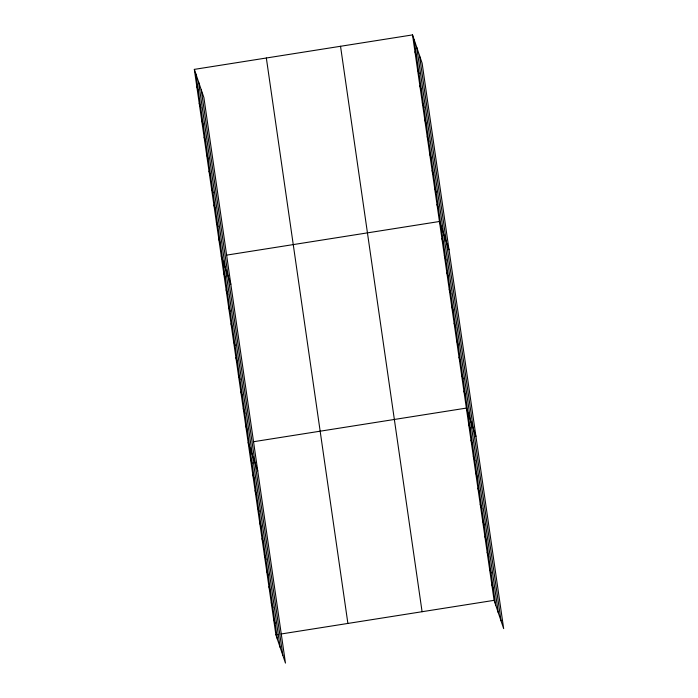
<?xml version="1.0" encoding="UTF-8"?>
<svg xmlns="http://www.w3.org/2000/svg" width="698" height="698" viewBox="0 0 698 698"><rect width="100%" height="100%" fill="white"/><g stroke="black" fill="none" stroke-linecap="round" stroke-linejoin="round"><path stroke-width="1.05" d="M194.332 69.381L203.912 97.659L285.465 663.1L275.885 634.814L194.332 69.381L412.535 34.9L422.116 63.186L503.668 628.619L494.088 600.341L412.535 34.9M226.388 255.163L439.452 221.493L449.023 249.779M253.304 441.755L466.36 408.094L475.94 436.372M275.885 634.814L277.944 634.491M281.032 634.002L494.088 600.341M414.987 51.861L416.566 56.529M417.43 68.823L419.009 73.499M419.882 85.793L421.461 90.461M422.325 102.754L423.904 107.422M424.777 119.716L426.356 124.384M427.22 136.677L428.799 141.345M429.663 153.639L431.251 158.315M432.114 170.609L433.694 175.277M434.557 187.57L436.137 192.238M437.009 204.531L438.588 209.199M441.895 238.454L443.483 243.131M444.347 255.424L445.926 260.092M446.79 272.386L448.369 277.054M449.242 289.347L450.821 294.015M451.685 306.309L453.264 310.985M454.128 323.279L455.715 327.947M456.579 340.24L458.158 344.908M459.022 357.202L460.601 361.869M461.474 374.163L463.053 378.831M463.917 391.124L465.496 395.801M468.672 424.114L470.251 428.781M470.984 440.133L472.563 444.801M473.296 456.152L474.876 460.82M475.608 472.171L477.188 476.847M477.921 488.199L479.5 492.867M480.224 504.218L481.812 508.886M482.536 520.237L484.115 524.905M484.848 536.256L486.427 540.924M487.16 552.275L488.74 556.952M489.473 568.294L491.052 572.971M491.785 584.322L493.364 588.99M196.784 86.343L198.363 91.01M199.227 103.304L200.806 107.972M201.678 120.265L203.258 124.933M204.121 137.227L205.701 141.903M206.564 154.197L208.152 158.865M209.016 171.158L210.595 175.826M211.459 188.12L213.038 192.788M213.911 205.081L215.49 209.749M216.354 222.043L217.933 226.719M218.806 239.013L220.385 243.681M221.249 255.974L230.82 284.252M223.692 272.935L225.271 277.603M226.143 289.897L227.723 294.573M228.586 306.858L230.166 311.535M231.038 323.828L232.617 328.496M233.481 340.79L235.06 345.458M235.924 357.751L237.512 362.419M238.376 374.713L239.955 379.389M240.819 391.683L242.398 396.351M243.27 408.644L244.85 413.312M245.713 425.606L247.293 430.273M248.156 442.567L257.736 470.853M250.469 458.586L252.048 463.263M252.781 474.614L254.36 479.282M255.093 490.633L256.672 495.301M257.405 506.652L258.984 511.32M259.717 522.671L261.296 527.339M262.02 538.69L263.608 543.367M264.333 554.718L265.912 559.386M266.645 570.737L268.224 575.405M268.957 586.756L270.536 591.424M271.269 602.775L272.848 607.443M273.572 618.794L275.16 623.471M419.472 55.386L501.024 620.827M416.758 47.359L498.311 612.8M414.123 39.568L495.676 605.009M340.537 46.277L422.081 611.718M266.339 58.004L347.892 623.436M201.268 89.868L282.821 655.309M198.555 81.841L280.107 647.282M195.92 74.049L277.464 639.49"/></g></svg>
